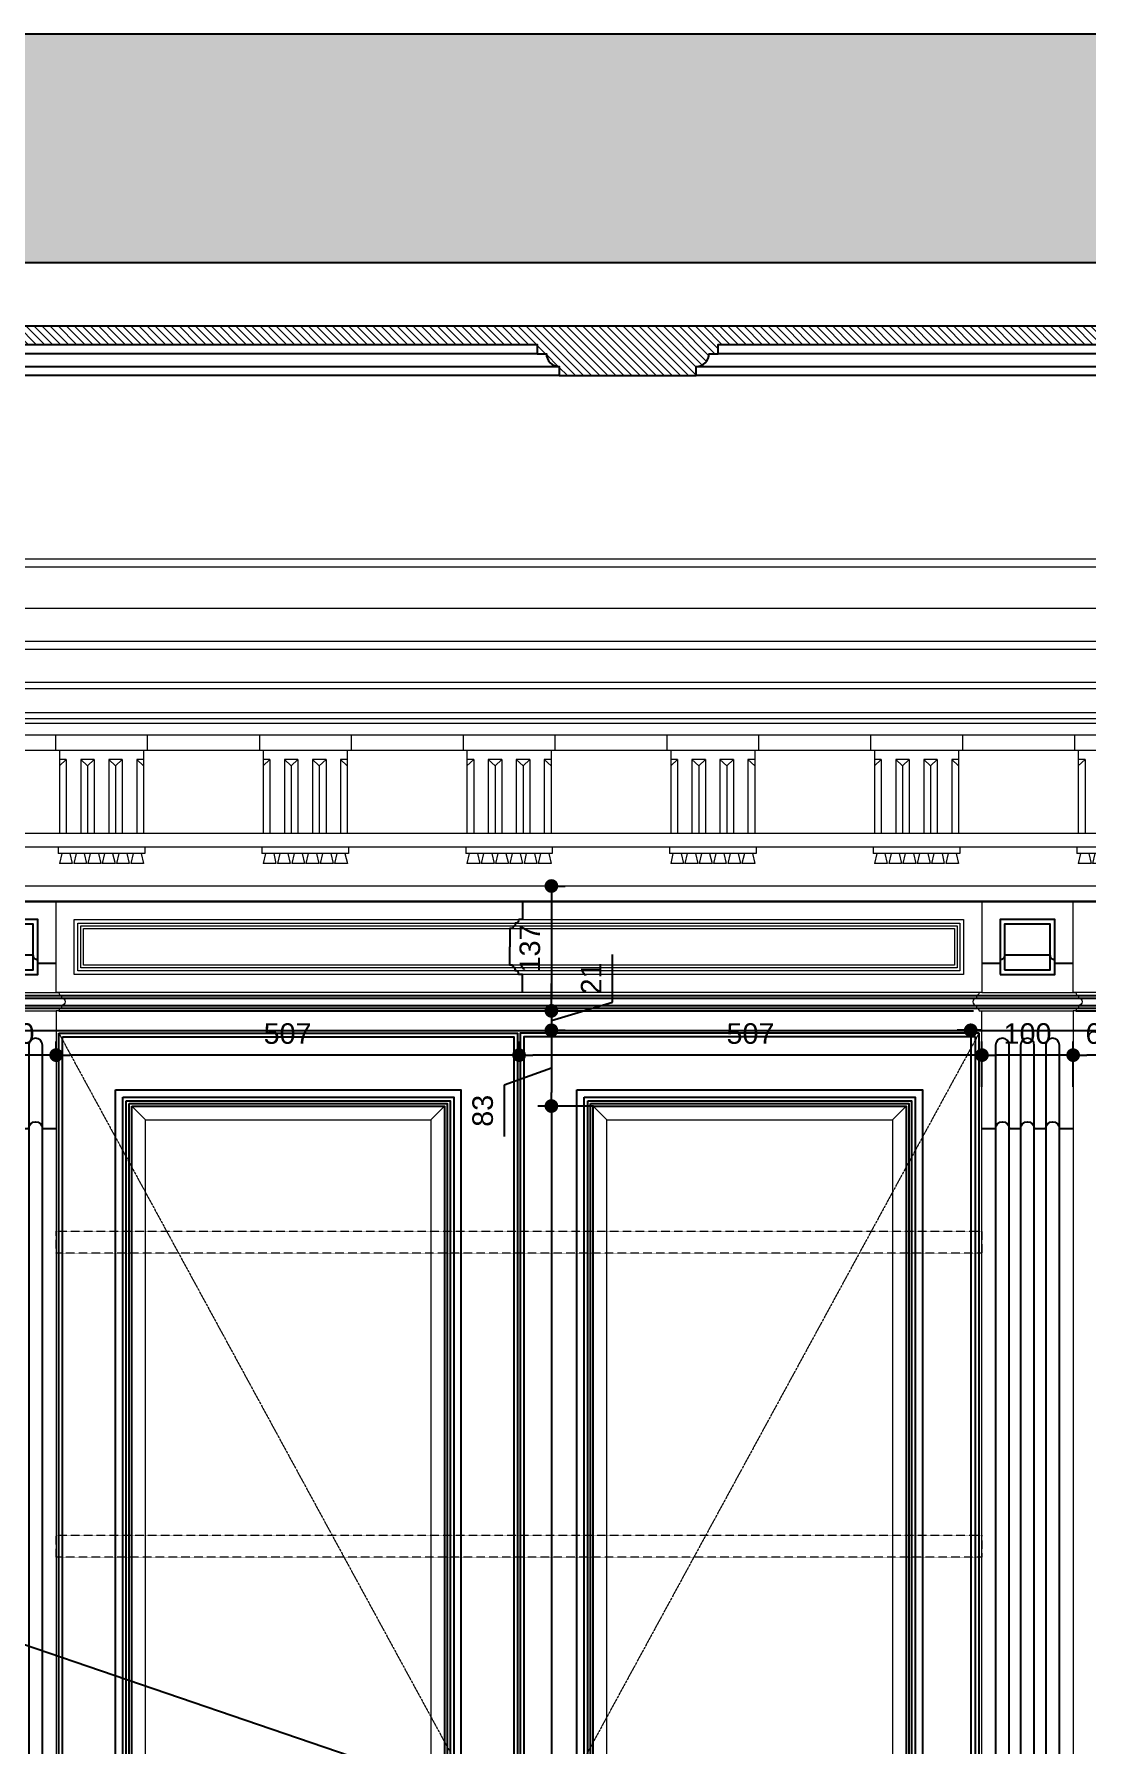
# Model space of a CAD drawing. Header units: inches. Extents: x 274057 to 444617, y 490067 to 635630.
# Drawn here: x 343111 to 344264, y 494071 to 495945 of the extents above; entities that cross this region are included whole.
import ezdxf

# ---------------------------------------------------------------- set-up
doc = ezdxf.new("R2010")
doc.units = ezdxf.units.IN
doc.header["$MEASUREMENT"] = 0
doc.linetypes.add('HIDDEN', pattern=[0.375, 0.25, -0.125])
for name, color, linetype in [('Calliper_wall hatch_CHB', 8, 'Continuous'), ('CQ centerline', 8, 'Continuous'), ('CQ Grg Gypsum', 41, 'Continuous'), ('CQ section wall', 3, 'Continuous'), ('CQ wall section', 5, 'Continuous'), ('CQ_callout', 34, 'Continuous'), ('ID-wall paper', 8, 'Continuous'), ('WOOD', 23, 'Continuous'), ('WOOD 01', 34, 'Continuous'), ('WOOD 02', 32, 'Continuous'), ('Wood SECT', 1, 'Continuous')]:
    doc.layers.add(name, color=color, linetype=linetype)
for name, color, linetype, lineweight in [('CQ gypsum 2', 42, 'Continuous', 0), ('CQ Gypsum Hatch', 8, 'Continuous', 20), ('Glass', 4, 'Continuous', 0), ('WOOD-HID', 8, 'HIDDEN', 18)]:
    doc.layers.add(name, color=color, linetype=linetype, lineweight=lineweight)
doc.styles.get("Standard").update_dxf_attribs({"font": 'arial.ttf'})
doc.dimstyles.new('chester 15', dxfattribs={"dimscale": 0.15, "dimtxt": 150, "dimasz": 100, "dimexe": 100, "dimexo": 0, "dimgap": 80, "dimtad": 1, "dimdec": 0, "dimzin": 0, "dimdsep": 46, "dimtxsty": 'Standard', "dimblk": 'DOT', "dimcen": 100, "dimclrd": 1, "dimclre": 1, "dimclrt": 3, "dimadec": 0, "dimazin": 0, "dimtfac": 1, "dimtdec": 0, "dimtofl": 0, "dimtmove": 0, "dimatfit": 3, "dimfxl": 1, "dimtolj": 1, "dimtzin": 0, "dimlwd": -1, "dimarcsym": 0})
doc.dimstyles.get("Standard").update_dxf_attribs({"dimtxt": 0.18, "dimasz": 0.18, "dimexe": 0.18, "dimexo": 0.0625, "dimgap": 0.09, "dimtad": 0, "dimtih": 1, "dimtoh": 1, "dimdec": 4, "dimzin": 0, "dimdsep": 46, "dimtxsty": 'Standard', "dimcen": 0.09, "dimadec": 0, "dimazin": 0, "dimtfac": 1, "dimtdec": 4, "dimtofl": 0, "dimtmove": 0, "dimatfit": 3, "dimfxl": 1, "dimtolj": 1, "dimtzin": 0, "dimarcsym": 0})

# ---------------------------------------------------------------- blocks, each defined once
blk = doc.blocks.new('ff15 section A and B')
at = {"layer": 'Calliper_wall hatch_CHB', "ltscale": 300}
h = blk.add_hatch(dxfattribs=at)
h.set_pattern_fill('AR-CONC', color=256, scale=10, angle=-13.9714, style=0)
h.set_pattern_definition([(36.028577, (-10204.6, 0), (68.0890203, -23.40695), [7.5, -82.5]), (341.028577, (-10204.6, 0), (4.6961155, 76.3439316), [6, -66]), (86.480021, (-10198.93, -1.95), (72.7851354, 52.936981), [6.374019, -70.114211]), (32.212777, (-10199.77, 19.41), (99.570572, -41.829513), [11.25, -123.75]), (82.664212, (-10191.48, 15.92), (114.220033, 71.96377), [9.561034, -105.171376]), (337.21274, (-10199.77, 19.41), (114.220033, 71.96377), [9, -99]), (7.028577, (-10191.276, 12.14), (48.2040844, -53.482392), [7.5, -82.5]), (312.028577, (-10191.28, 12.14), (41.119588, 64.495185), [6, -66]), (57.480021, (-10187.26, 7.685), (89.323671, 11.012793), [6.374019, -70.114211]), (23.5285767, (-10204.602, 0), (9.2173322, 32.010976), [0, -65.2, 0, -67, 0, -66.25]), (353.528577, (-10204.602, 0), (35.0512903, 31.9228578), [0, -38.2, 0, -63.7, 0, -25.25]), (313.5285767, (-10226.242, 5.384), (51.2584374, -15.0772595), [0, -25, 0, -78, 0, -103.5]), (303.528577, (-10235.947, 7.8), (59.0102484, -4.3659754), [0, -32.5, 0, -51.8, 0, -73.5])])
h.paths.add_polyline_path([(348877.5, 520249.3), (341276.4, 520249.3), (341276.4, 519999.3), (348877.5, 519999.3)])
h.paths.add_polyline_path([(348877.5, 516299.3), (341276.4, 516299.3), (341276.4, 516049.3), (348877.5, 516049.3)])
at = {"layer": 'CQ section wall', "elevation": 0}
for points in [[(348877.5, 520249.3), (341275.4, 520249.3)], [(341275.4, 519999.3), (348877.5, 519999.3)]]:
    blk.add_lwpolyline(points, dxfattribs=at)
blk = doc.blocks.new('ff15 section ceiling A and B')
at = {"layer": 'CQ Gypsum Hatch'}
h = blk.add_hatch(dxfattribs=at)
h.set_pattern_fill('ANSI31', color=256, scale=50, angle=180, style=0)
h.set_pattern_definition([(225, (863766.5914, 132415.6944), (4.41941738, -4.41941738), [])])
edge = h.paths.add_edge_path()
edge.add_line((331689.7, 526452.1), (331689.7, 526703.4))
edge.add_line((331689.7, 526703.4), (331679.7, 526703.4))
edge.add_arc((331665.7, 526703.5), 14, 359.4507, 450)
edge.add_line((331665.7, 526717.6), (331665.7, 526727.6))
edge.add_line((331665.7, 526727.6), (331655.7, 526727.6))
edge.add_line((331655.7, 526727.6), (331655.7, 527706.8))
edge.add_line((331655.7, 527706.8), (331665.7, 527706.8))
edge.add_line((331665.7, 527706.8), (331665.7, 527716.8))
edge.add_arc((331665.7, 527730.8), 14, 270, 360.5493)
edge.add_line((331679.7, 527730.9), (331689.7, 527730.9))
edge.add_line((331689.7, 527730.9), (331689.7, 527880.9))
edge.add_line((331689.7, 527880.9), (331679.7, 527880.9))
edge.add_arc((331665.7, 527881), 14, 359.4507, 450)
edge.add_line((331665.7, 527895.1), (331665.7, 527905.1))
edge.add_line((331665.7, 527905.1), (331655.7, 527905.1))
edge.add_line((331655.7, 527905.1), (331655.7, 528884.3))
edge.add_line((331655.7, 528884.3), (331665.7, 528884.3))
edge.add_line((331665.7, 528884.3), (331665.7, 528894.3))
edge.add_arc((331665.7, 528908.3), 14, 270, 360.5493)
edge.add_line((331679.7, 528908.4), (331689.7, 528908.4))
edge.add_line((331689.7, 528908.4), (331689.7, 529058.4))
edge.add_line((331689.7, 529058.4), (331679.7, 529058.4))
edge.add_arc((331665.7, 529058.5), 14, 359.4507, 450)
edge.add_line((331665.7, 529072.6), (331665.7, 529082.6))
edge.add_line((331665.7, 529082.6), (331655.7, 529082.6))
edge.add_line((331655.7, 529082.6), (331655.7, 530061.8))
edge.add_line((331655.7, 530061.8), (331665.7, 530061.8))
edge.add_line((331665.7, 530061.8), (331665.7, 530071.8))
edge.add_arc((331665.7, 530085.8), 14, 270, 360.5493)
edge.add_line((331679.7, 530085.9), (331689.7, 530085.9))
edge.add_line((331689.7, 530085.9), (331689.7, 530235.9))
edge.add_line((331689.7, 530235.9), (331679.7, 530235.9))
edge.add_arc((331665.7, 530236), 14, 359.4507, 450)
edge.add_line((331665.7, 530250.1), (331665.7, 530260.1))
edge.add_line((331665.7, 530260.1), (331655.7, 530260.1))
edge.add_line((331655.7, 530260.1), (331655.7, 531239.3))
edge.add_line((331655.7, 531239.3), (331665.7, 531239.3))
edge.add_line((331665.7, 531239.3), (331665.7, 531249.3))
edge.add_arc((331665.7, 531263.3), 14, 270, 360.5493)
edge.add_line((331679.7, 531263.4), (331689.7, 531263.4))
edge.add_line((331689.7, 531263.4), (331689.7, 531413.4))
edge.add_line((331689.7, 531413.4), (331689.7, 531515))
edge.add_arc((331789.7, 531515), 100, 90, 180, ccw=False)
edge.add_line((331789.7, 531615), (331995, 531615))
edge.add_line((331995, 531615), (331995, 531523.8))
edge.add_line((331995, 531523.8), (332045.7, 531565))
edge.add_line((332045.7, 531565), (332045.7, 531635))
edge.add_line((332045.7, 531635), (331789.7, 531635))
edge.add_arc((331789.7, 531515), 120, 90, 180)
edge.add_line((331669.7, 531515), (331669.7, 531413.4))
edge.add_line((331669.7, 531413.4), (331669.7, 531281.7))
edge.add_line((331669.7, 531281.7), (331635.7, 531247.4))
edge.add_line((331635.7, 531247.4), (331635.7, 526719.4))
edge.add_line((331635.7, 526719.4), (331669.7, 526685.1))
edge.add_line((331669.7, 526685.1), (331669.7, 526451.9))
edge.add_arc((331789.7, 526451.9), 120, 180, 270)
edge.add_line((331789.7, 526331.9), (332045.7, 526331.9))
edge.add_line((332045.7, 526331.9), (332045.7, 526401.9))
edge.add_line((332045.7, 526401.9), (331995, 526443))
edge.add_line((331995, 526443), (331995, 526351.9))
edge.add_line((331995, 526351.9), (331789.7, 526351.9))
edge.add_arc((331789.7, 526451.9), 100, 180, 270, ccw=False)
at = {"layer": 'CQ Grg Gypsum', "elevation": 0}
blk.add_lwpolyline([(331655.7, 526727.6), (331655.7, 527706.8), (331665.7, 527706.8), (331665.7, 527716.8, 0.417024), (331679.7, 527730.9), (331689.7, 527730.9), (331689.7, 527880.9), (331679.7, 527880.9, 0.417024), (331665.7, 527895.1), (331665.7, 527905.1), (331655.7, 527905.1), (331655.7, 528884.3), (331665.7, 528884.3), (331665.7, 528894.3, 0.417024), (331679.7, 528908.4), (331689.7, 528908.4), (331689.7, 529058.4), (331679.7, 529058.4, 0.417024), (331665.7, 529072.6), (331665.7, 529082.6), (331655.7, 529082.6), (331655.7, 530061.8)], format="xyb", dxfattribs=at)
blk.add_lwpolyline([(331635.7, 531247.4), (331635.7, 526719.4)], dxfattribs=at)
blk = doc.blocks.new('A$C11B46C9D')
at = {"layer": 'CQ gypsum 2', "lineweight": 0}
for p, q in [((0, 194.7), (223.3, 194.7)), ((0, 182), (223.3, 182)), ((61.4, 182), (61.4, 165.2)), ((161.9, 182), (223.3, 182)), ((161.9, 182), (161.9, 165.2)), ((0, 165.2), (223.3, 165.2)), ((65.6, 165.2), (65.6, 74.1)), ((65.6, 155.4), (73, 155.4)), ((65.6, 148.4), (73, 155.4)), ((73, 155.4), (73, 74.1)), ((88.9, 155.4), (88.9, 74.1)), ((88.9, 155.4), (96.3, 148.4)), ((88.9, 155.4), (103.7, 155.4)), ((96.3, 148.4), (103.7, 155.4)), ((103.7, 155.4), (103.7, 74.1)), ((119.6, 155.4), (119.6, 74.1)), ((119.6, 155.4), (134.4, 155.4)), ((119.6, 155.4), (127, 148.4)), ((127, 148.4), (134.4, 155.4)), ((134.4, 155.4), (134.4, 74.1)), ((150.3, 155.4), (150.3, 74.1)), ((150.3, 155.4), (157.7, 148.4)), ((150.3, 155.4), (157.7, 155.4)), ((157.7, 165.2), (157.7, 74.1)), ((161.9, 165.2), (223.3, 165.2)), ((96.3, 148.4), (96.3, 74.1)), ((127, 148.4), (127, 74.1)), ((0, 74.1), (223.3, 74.1)), ((0, 59.4), (223.3, 59.4)), ((64.2, 59.4), (64.2, 52.4)), ((159.1, 59.4), (159.1, 52.4)), ((64.2, 52.4), (159.1, 52.4)), ((68.1, 52.4), (65.5, 41.3)), ((65.5, 41.3), (79.6, 41.3)), ((77, 52.4), (79.6, 41.3)), ((83.7, 52.4), (81.2, 41.3)), ((81.2, 41.3), (95.2, 41.3)), ((92.7, 52.4), (95.2, 41.3)), ((99.4, 52.4), (96.8, 41.3)), ((96.8, 41.3), (110.9, 41.3)), ((108.3, 52.4), (110.9, 41.3)), ((115, 52.4), (112.4, 41.3)), ((112.4, 41.3), (126.5, 41.3)), ((123.9, 52.4), (126.5, 41.3)), ((130.6, 52.4), (128, 41.3)), ((128, 41.3), (142.1, 41.3)), ((139.5, 52.4), (142.1, 41.3)), ((146.2, 52.4), (143.7, 41.3)), ((143.7, 41.3), (157.7, 41.3)), ((155.2, 52.4), (157.7, 41.3)), ((0, 16.7), (223.3, 16.7)), ((0, 0), (223.3, 0))]:
    blk.add_line(p, q, dxfattribs=at)
at = {"layer": 'CQ gypsum 2', "lineweight": 0, "ltscale": 100}
for p, q in [((61.4, 182), (161.9, 182)), ((0, 165.2), (61.4, 165.2))]:
    blk.add_line(p, q, dxfattribs=at)
blk = doc.blocks.new('cornice002.A')
at = {"layer": 'CQ Grg Gypsum', "xscale": -1, "rotation": 359.9999999999987}
for p in [(347860.2, 523348.9, 0), (348083.5, 523348.9, 0), (348306.8, 523348.9, 0), (348530, 523348.9, 0), (348753.3, 523348.9, 0), (348976.6, 523348.9, 0)]:
    blk.add_blockref('A$C11B46C9D', p, dxfattribs=at)
blk = doc.blocks.new('pilaster wardrobe')
at = {"layer": 'WOOD 01', "lineweight": 0, "ltscale": 500, "elevation": 0}
blk.add_lwpolyline([(3349.1, -6047.5), (3449.1, -6047.5), (3449.1, -5947.5), (3349.1, -5947.5)], close=True, dxfattribs=at)
for points in [[(3349.1, -6047.5), (3346.1, -6047.5, -0.414214), (3343.1, -6050.5), (3343.1, -6053.5, 1), (3343.1, -6061.5), (3343.1, -6064.5, -0.414214), (3346.1, -6067.5), (3349.1, -6067.5)], [(3449.1, -6047.5), (3452.1, -6047.5, 0.414214), (3455.1, -6050.5), (3455.1, -6053.5, -1), (3455.1, -6061.5), (3455.1, -6064.5, 0.414214), (3452.1, -6067.5), (3449.1, -6067.5)]]:
    blk.add_lwpolyline(points, format="xyb", dxfattribs=at)
blk.add_lwpolyline([(3349.1, -7847.5), (3349.1, -6067.5), (3449.1, -6067.5), (3449.1, -7847.5), (3349.1, -7847.5)], dxfattribs=at)
at = {"layer": 'WOOD 02', "color": 8, "ltscale": 100}
for p, q in [((3343.1, -6050.5, 0), (3455.1, -6050.5, 0)), ((3343.1, -6053.5, 0), (3455.1, -6053.5, 0)), ((3343.1, -6061.5, 0), (3455.1, -6061.5, 0)), ((3343.1, -6064.5, 0), (3455.1, -6064.5, 0))]:
    blk.add_line(p, q, dxfattribs=at)
at = {"layer": 'WOOD 02', "color": 8, "ltscale": 100, "elevation": 0}
for points in [[(3369.1, -6027.5), (3429.1, -6027.5), (3429.1, -5967.5), (3369.1, -5967.5)], [(3374.1, -6022.5), (3424.1, -6022.5), (3424.1, -5972.5), (3374.1, -5972.5)]]:
    blk.add_lwpolyline(points, close=True, dxfattribs=at)
for points in [[(3364.1, -6105), (3364.1, -7820, 1), (3379.1, -7820), (3379.1, -6105, 1)], [(3391.6, -6105), (3391.6, -7820, 1), (3406.6, -7820), (3406.6, -6105, 1)], [(3419.1, -6105), (3419.1, -7820, 1), (3434.1, -7820), (3434.1, -6105, 1)]]:
    blk.add_lwpolyline(points, format="xyb", close=True, dxfattribs=at)
at = {"layer": 'Wood SECT', "elevation": 0}
for points in [[(3449.1, -6015.6), (3429.1, -6015.6), (3429.1, -6011.6, -0.414214), (3424.1, -6006.6), (3399.1, -6006.6), (3374.1, -6006.6, -0.414214), (3369.1, -6011.6), (3369.1, -6015.6), (3349.1, -6015.6)], [(3349.1, -6196.4), (3364.1, -6196.4, -1), (3379.1, -6196.4), (3391.6, -6196.4, -1), (3406.6, -6196.4), (3419.1, -6196.4, -1), (3434.1, -6196.4), (3449.1, -6196.4)]]:
    blk.add_lwpolyline(points, format="xyb", dxfattribs=at)
blk = doc.blocks.new('FF-15 Cabinet elev A Rev')
blk.add_line((330160.6, 510902.7, 0), (334444, 510902.7, 0))
at = {"layer": 'Glass'}
for p, q in [((331372.9, 510804.7, 0), (331357.9, 510819.7, 0)), ((331685.6, 510804.7, 0), (331700.6, 510819.7, 0)), ((331878.6, 510804.7, 0), (331863.6, 510819.7, 0)), ((332191.3, 510804.7, 0), (332206.3, 510819.7, 0))]:
    blk.add_line(p, q, dxfattribs=at)
at = {"layer": 'Glass', "elevation": 0}
for points in [[(331372.9, 510804.7), (331685.6, 510804.7), (331685.6, 509142.1), (331372.9, 509142.1)], [(331878.6, 510804.7), (332191.3, 510804.7), (332191.3, 509142.1), (331878.6, 509142.1)]]:
    blk.add_lwpolyline(points, close=True, dxfattribs=at)
at = {"layer": 'WOOD', "color": 8}
for p, q in [((331280.9, 510941.1, 0), (332283.3, 510941.1, 0)), ((331280.9, 510938.1, 0), (332283.3, 510938.1, 0)), ((331280.9, 510930.1, 0), (332283.3, 510930.1, 0)), ((332395.3, 510941.1, 0), (333983.3, 510941.1, 0)), ((332395.3, 510938.1, 0), (333983.3, 510938.1, 0)), ((332395.3, 510930.1, 0), (333983.3, 510930.1, 0)), ((331280.9, 510927.1, 0), (332283.3, 510927.1, 0)), ((332395.3, 510927.1, 0), (333983.3, 510927.1, 0))]:
    blk.add_line(p, q, dxfattribs=at)
at = {"layer": 'WOOD', "color": 8, "lineweight": 0, "elevation": 0.1}
for points in [[(331298.9, 511020.2), (332265.3, 511020.2), (332265.3, 510968.1), (331298.9, 510968.1)], [(331301.9, 511017.2), (332262.3, 511017.2), (332262.3, 510971.1), (331301.9, 510971.1)]]:
    blk.add_lwpolyline(points, close=True, dxfattribs=at)
at = {"layer": 'WOOD 01'}
for p, q in [((331277.9, 510924.1, 0), (332280.3, 510924.1, 0)), ((332392.3, 510924.1, 0), (333986.3, 510924.1, 0))]:
    blk.add_line(p, q, dxfattribs=at)
at = {"layer": 'WOOD 01', "lineweight": 0, "elevation": 0.1}
for points in [[(331274.9, 511044.2), (332289.3, 511044.2), (332289.3, 510944.1), (331274.9, 510944.1)], [(332389.3, 511044.2), (333989.3, 511044.2), (333989.3, 510944.1), (332389.3, 510944.1)], [(331294.9, 511024.2), (332269.3, 511024.2), (332269.3, 510964.1), (331294.9, 510964.1)], [(331304.9, 511014.2), (332259.3, 511014.2), (332259.3, 510974.1), (331304.9, 510974.1)]]:
    blk.add_lwpolyline(points, close=True, dxfattribs=at)
at = {"layer": 'WOOD 01', "elevation": 0}
for points in [[(331277.9, 510899.7), (331780.6, 510899.7), (331780.6, 509047.1), (331277.9, 509047.1)], [(331281.9, 510895.7), (331776.6, 510895.7), (331776.6, 509051.1), (331281.9, 509051.1)], [(332286.3, 510899.7), (331783.6, 510899.7), (331783.6, 509047.1), (332286.3, 509047.1)], [(332282.3, 510895.7), (331787.6, 510895.7), (331787.6, 509051.1), (332282.3, 509051.1)], [(331339.9, 510837.7), (331718.6, 510837.7), (331718.6, 509109.1), (331339.9, 509109.1)], [(331845.6, 510837.7), (332224.3, 510837.7), (332224.3, 509109.1), (331845.6, 509109.1)], [(331347.9, 510829.7), (331710.6, 510829.7), (331710.6, 509117.1), (331347.9, 509117.1)], [(331351.9, 510825.7), (331706.6, 510825.7), (331706.6, 509121.1), (331351.9, 509121.1)], [(331354.9, 510822.7), (331703.6, 510822.7), (331703.6, 509124.1), (331354.9, 509124.1)], [(331357.9, 510819.7), (331700.6, 510819.7), (331700.6, 509127.1), (331357.9, 509127.1)], [(331853.6, 510829.7), (332216.3, 510829.7), (332216.3, 509117.1), (331853.6, 509117.1)], [(331857.6, 510825.7), (332212.3, 510825.7), (332212.3, 509121.1), (331857.6, 509121.1)], [(331860.6, 510822.7), (332209.3, 510822.7), (332209.3, 509124.1), (331860.6, 509124.1)], [(331863.6, 510819.7), (332206.3, 510819.7), (332206.3, 509127.1), (331863.6, 509127.1)]]:
    blk.add_lwpolyline(points, close=True, dxfattribs=at)
at = {"layer": 'Wood SECT', "elevation": 0.1}
for points in [[(331786.1, 511044.2), (331786.1, 511024.2), (331782.1, 511024.2, -0.414214), (331778.1, 511020.2), (331778.1, 511017.2, 0.414214), (331775.1, 511014.2), (331772.1, 511014.2), (331772.1, 510994.2)], [(331786.1, 510944.1), (331786.1, 510964.1), (331782.1, 510964.1, 0.414214), (331778.1, 510968.1), (331778.1, 510971.1, -0.414214), (331775.1, 510974.1), (331772.1, 510974.1), (331772.1, 510994.2)]]:
    blk.add_lwpolyline(points, format="xyb", dxfattribs=at)
at = {"layer": 'WOOD-HID', "lineweight": 0}
for p, q in [((331277.9, 510899.7, 0), (332286.3, 509047.1, 0)), ((332286.3, 510899.7, 0), (331277.9, 509047.1, 0))]:
    blk.add_line(p, q, dxfattribs=at)
for points, elevation in [([(331274.9, 510682.8), (332289.3, 510682.8), (332289.3, 510658.8), (331274.9, 510658.8)], 0), ([(331274.9, 510349.5), (332289.3, 510349.5), (332289.3, 510325.5), (331274.9, 510325.5)], 0.1)]:
    blk.add_lwpolyline(points, close=True, dxfattribs=dict(at, elevation=elevation))
at = {"layer": 'WOOD', "color": 0, "xscale": 0.9999857733061659, "yscale": 0.9999857733061659, "zscale": 0.9999857733061659}
for p in [(327825.9, 516991.5, 0), (328940.3, 516991.5, 0)]:
    blk.add_blockref('pilaster wardrobe', p, dxfattribs=at)
blk = doc.blocks.new('_Dot')
at = {"color": 0, "linetype": 'ByBlock', "lineweight": -2}
blk.add_line((-0.5, 0), (-1, 0), dxfattribs=at)
at = {"color": 0, "linetype": 'ByBlock', "const_width": 0.5}
blk.add_lwpolyline([(-0.25, 0, 1), (0.25, 0, 1)], format="xyb", close=True, dxfattribs=at)
blk = doc.blocks.new('*D1148')
at = {"layer": 'CQ Grg Gypsum', "color": 1, "lineweight": -2, "transparency": 16777216}
for p, q in [((344149.3, 494853.4), (344122.1, 494853.4)), ((344149.3, 492994.7), (344122.1, 492994.7))]:
    blk.add_line(p, q, dxfattribs=at)
at = {"layer": 'CQ Grg Gypsum', "color": 1, "transparency": 16777216}
blk.add_line((344137.1, 494838.4), (344137.1, 493009.7), dxfattribs=at)
at = {"layer": 'Defpoints', "color": 0, "transparency": 16777216}
for p in [(344149.3, 494853.4, 0), (344137.1, 492994.7), (344149.3, 492994.7, 0)]:
    blk.add_point(p, dxfattribs=at)
at = {"layer": 'CQ Grg Gypsum', "color": 1, "transparency": 16777216, "xscale": 15, "yscale": 15, "zscale": 15}
for p, rotation in [((344137.1, 494853.4), 90), ((344137.1, 492994.7), 270)]:
    blk.add_blockref('_Dot', p, dxfattribs=dict(at, rotation=rotation))
at = {"layer": 'CQ Grg Gypsum', "color": 3, "transparency": 16777216, "insert": (344113.6, 493924), "char_height": 22.5, "attachment_point": 5, "rotation": 90}
blk.add_mtext('\\A1;1859', dxfattribs=at)
blk = doc.blocks.new('*D1149')
at = {"layer": 'CQ Grg Gypsum', "color": 1, "lineweight": -2, "transparency": 16777216}
for p, q in [((344249.3, 494791.4), (344249.3, 494841.2)), ((344311.3, 494791.4), (344311.3, 494841.2))]:
    blk.add_line(p, q, dxfattribs=at)
at = {"layer": 'CQ Grg Gypsum', "color": 1, "transparency": 16777216}
blk.add_line((344296.3, 494826.2), (344264.3, 494826.2), dxfattribs=at)
at = {"layer": 'Defpoints', "color": 0, "transparency": 16777216}
for p in [(344249.3, 494826.2), (344249.3, 494791.4, 0), (344311.3, 494791.4, 0)]:
    blk.add_point(p, dxfattribs=at)
at = {"layer": 'CQ Grg Gypsum', "color": 1, "transparency": 16777216, "xscale": 15, "yscale": 15, "zscale": 15, "rotation": 180}
blk.add_blockref('_Dot', (344249.3, 494826.2), dxfattribs=at)
at = {"layer": 'CQ Grg Gypsum', "color": 1, "transparency": 16777216, "xscale": 15, "yscale": 15, "zscale": 15}
blk.add_blockref('_Dot', (344311.3, 494826.2), dxfattribs=at)
at = {"layer": 'CQ Grg Gypsum', "color": 3, "transparency": 16777216, "insert": (344280.3, 494849.7), "char_height": 22.5, "attachment_point": 5}
blk.add_mtext('\\A1;62', dxfattribs=at)
blk = doc.blocks.new('*D1364')
at = {"layer": 'CQ Grg Gypsum', "color": 1, "lineweight": -2, "transparency": 16777216}
for p, q in [((343677.6, 495011.5), (343692.6, 495011.5)), ((343677.6, 494874.7), (343692.6, 494874.7))]:
    blk.add_line(p, q, dxfattribs=at)
at = {"layer": 'CQ Grg Gypsum', "color": 1, "transparency": 16777216}
blk.add_line((343677.6, 494996.5), (343677.6, 494889.7), dxfattribs=at)
at = {"layer": 'Defpoints', "color": 0, "transparency": 16777216}
for p in [(343677.6, 495011.5, 0), (343677.6, 494874.7, 0), (343677.6, 494874.7)]:
    blk.add_point(p, dxfattribs=at)
at = {"layer": 'CQ Grg Gypsum', "color": 1, "transparency": 16777216, "xscale": 15, "yscale": 15, "zscale": 15}
for p, rotation in [((343677.6, 495011.5), 90), ((343677.6, 494874.7), 270)]:
    blk.add_blockref('_Dot', p, dxfattribs=dict(at, rotation=rotation))
at = {"layer": 'CQ Grg Gypsum', "color": 3, "transparency": 16777216, "insert": (343654.1, 494943.1), "char_height": 22.5, "attachment_point": 5, "rotation": 90}
blk.add_mtext('\\A1;137', dxfattribs=at)
blk = doc.blocks.new('*D1365')
at = {"layer": 'CQ Grg Gypsum', "color": 1, "transparency": 16777216}
for p, q in [((343744.5, 494884.1), (343744.5, 494936.4)), ((343677.6, 494889.7), (343677.6, 494904.7)), ((343677.6, 494864), (343744.5, 494884.1)), ((343677.6, 494874.7), (343677.6, 494853.4)), ((343677.6, 494838.4), (343677.6, 494823.4))]:
    blk.add_line(p, q, dxfattribs=at)
at = {"layer": 'CQ Grg Gypsum', "color": 1, "lineweight": -2, "transparency": 16777216}
for p, q in [((343677.6, 494874.7), (343692.6, 494874.7)), ((343677.6, 494853.4), (343692.6, 494853.4))]:
    blk.add_line(p, q, dxfattribs=at)
at = {"layer": 'Defpoints', "color": 0, "transparency": 16777216}
for p in [(343677.6, 494874.7, 0), (343677.6, 494853.4, 0), (343677.6, 494853.4)]:
    blk.add_point(p, dxfattribs=at)
at = {"layer": 'CQ Grg Gypsum', "color": 1, "transparency": 16777216, "xscale": 15, "yscale": 15, "zscale": 15}
for p, rotation in [((343677.6, 494874.7), 270), ((343677.6, 494853.4), 90)]:
    blk.add_blockref('_Dot', p, dxfattribs=dict(at, rotation=rotation))
at = {"layer": 'CQ Grg Gypsum', "color": 3, "transparency": 16777216, "insert": (343721.2, 494910.2), "char_height": 22.5, "attachment_point": 5, "rotation": 90}
blk.add_mtext('\\A1;21', dxfattribs=at)
blk = doc.blocks.new('*D1350')
at = {"layer": 'CQ Grg Gypsum', "color": 1, "lineweight": -2, "transparency": 16777216}
for p, q in [((343677.6, 494853.4), (343692.6, 494853.4)), ((343723.6, 494770.4), (343662.6, 494770.4))]:
    blk.add_line(p, q, dxfattribs=at)
at = {"layer": 'CQ Grg Gypsum', "color": 1, "transparency": 16777216}
for p, q in [((343677.6, 494838.4), (343677.6, 494785.4)), ((343677.6, 494811.9), (343625.9, 494793.3)), ((343625.9, 494793.3), (343625.9, 494737.1))]:
    blk.add_line(p, q, dxfattribs=at)
at = {"layer": 'Defpoints', "color": 0, "transparency": 16777216}
for p in [(343677.6, 494853.4, 0), (343677.6, 494770.4), (343723.6, 494770.4, 0)]:
    blk.add_point(p, dxfattribs=at)
at = {"layer": 'CQ Grg Gypsum', "color": 1, "transparency": 16777216, "xscale": 15, "yscale": 15, "zscale": 15}
for p, rotation in [((343677.6, 494853.4), 90), ((343677.6, 494770.4), 270)]:
    blk.add_blockref('_Dot', p, dxfattribs=dict(at, rotation=rotation))
at = {"layer": 'CQ Grg Gypsum', "color": 3, "transparency": 16777216, "insert": (343602.4, 494765.2), "char_height": 22.5, "attachment_point": 5, "rotation": 90}
blk.add_mtext('\\A1;83', dxfattribs=at)
blk = doc.blocks.new('*D1351')
at = {"layer": 'CQ Grg Gypsum', "color": 1, "lineweight": -2, "transparency": 16777216}
for p, q in [((343723.6, 494770.4), (343662.6, 494770.4)), ((343723.6, 493077.7), (343662.6, 493077.7))]:
    blk.add_line(p, q, dxfattribs=at)
at = {"layer": 'CQ Grg Gypsum', "color": 1, "transparency": 16777216}
blk.add_line((343677.6, 494755.4), (343677.6, 493092.7), dxfattribs=at)
at = {"layer": 'Defpoints', "color": 0, "transparency": 16777216}
for p in [(343723.6, 494770.4, 0), (343677.6, 493077.7), (343723.6, 493077.7, 0)]:
    blk.add_point(p, dxfattribs=at)
at = {"layer": 'CQ Grg Gypsum', "color": 1, "transparency": 16777216, "xscale": 15, "yscale": 15, "zscale": 15}
for p, rotation in [((343677.6, 494770.4), 90), ((343677.6, 493077.7), 270)]:
    blk.add_blockref('_Dot', p, dxfattribs=dict(at, rotation=rotation))
at = {"layer": 'CQ Grg Gypsum', "color": 3, "transparency": 16777216, "insert": (343654.1, 493924), "char_height": 22.5, "attachment_point": 5, "rotation": 90}
blk.add_mtext('\\A1;1693', dxfattribs=at)
blk = doc.blocks.new('*D1343')
at = {"layer": 'CQ Grg Gypsum', "color": 1, "lineweight": -2, "transparency": 16777216}
for p, q in [((344149.3, 494791.4), (344149.3, 494841.2)), ((344249.3, 494791.4), (344249.3, 494841.2))]:
    blk.add_line(p, q, dxfattribs=at)
at = {"layer": 'CQ Grg Gypsum', "color": 1, "transparency": 16777216}
blk.add_line((344234.3, 494826.2), (344164.3, 494826.2), dxfattribs=at)
at = {"layer": 'Defpoints', "color": 0, "transparency": 16777216}
for p in [(344149.3, 494826.2), (344149.3, 494791.4, 0), (344249.3, 494791.4, 0)]:
    blk.add_point(p, dxfattribs=at)
at = {"layer": 'CQ Grg Gypsum', "color": 1, "transparency": 16777216, "xscale": 15, "yscale": 15, "zscale": 15, "rotation": 180}
blk.add_blockref('_Dot', (344149.3, 494826.2), dxfattribs=at)
at = {"layer": 'CQ Grg Gypsum', "color": 1, "transparency": 16777216, "xscale": 15, "yscale": 15, "zscale": 15}
blk.add_blockref('_Dot', (344249.3, 494826.2), dxfattribs=at)
at = {"layer": 'CQ Grg Gypsum', "color": 3, "transparency": 16777216, "insert": (344199.3, 494849.7), "char_height": 22.5, "attachment_point": 5}
blk.add_mtext('\\A1;100', dxfattribs=at)
blk = doc.blocks.new('*D1344')
at = {"layer": 'CQ Grg Gypsum', "color": 1, "lineweight": -2, "transparency": 16777216}
for p, q in [((343642.2, 494826.2), (343642.2, 494841.2)), ((344149.3, 494791.4), (344149.3, 494841.2))]:
    blk.add_line(p, q, dxfattribs=at)
at = {"layer": 'CQ Grg Gypsum', "color": 1, "transparency": 16777216}
blk.add_line((344134.3, 494826.2), (343657.2, 494826.2), dxfattribs=at)
at = {"layer": 'Defpoints', "color": 0, "transparency": 16777216}
for p in [(343642.2, 494826.2, 0), (343642.2, 494826.2), (344149.3, 494791.4, 0)]:
    blk.add_point(p, dxfattribs=at)
at = {"layer": 'CQ Grg Gypsum', "color": 1, "transparency": 16777216, "xscale": 15, "yscale": 15, "zscale": 15, "rotation": 180}
blk.add_blockref('_Dot', (343642.2, 494826.2), dxfattribs=at)
at = {"layer": 'CQ Grg Gypsum', "color": 1, "transparency": 16777216, "xscale": 15, "yscale": 15, "zscale": 15}
blk.add_blockref('_Dot', (344149.3, 494826.2), dxfattribs=at)
at = {"layer": 'CQ Grg Gypsum', "color": 3, "transparency": 16777216, "insert": (343895.7, 494849.7), "char_height": 22.5, "attachment_point": 5}
blk.add_mtext('\\A1;507', dxfattribs=at)
blk = doc.blocks.new('*D1345')
at = {"layer": 'CQ Grg Gypsum', "color": 1, "lineweight": -2, "transparency": 16777216}
for p, q in [((343134.9, 494826.2), (343134.9, 494841.2)), ((343642.2, 494826.2), (343642.2, 494841.2))]:
    blk.add_line(p, q, dxfattribs=at)
at = {"layer": 'CQ Grg Gypsum', "color": 1, "transparency": 16777216}
blk.add_line((343627.2, 494826.2), (343149.9, 494826.2), dxfattribs=at)
at = {"layer": 'Defpoints', "color": 0, "transparency": 16777216}
for p in [(343134.9, 494826.2, 0), (343134.9, 494826.2), (343642.2, 494826.2, 0)]:
    blk.add_point(p, dxfattribs=at)
at = {"layer": 'CQ Grg Gypsum', "color": 1, "transparency": 16777216, "xscale": 15, "yscale": 15, "zscale": 15, "rotation": 180}
blk.add_blockref('_Dot', (343134.9, 494826.2), dxfattribs=at)
at = {"layer": 'CQ Grg Gypsum', "color": 1, "transparency": 16777216, "xscale": 15, "yscale": 15, "zscale": 15}
blk.add_blockref('_Dot', (343642.2, 494826.2), dxfattribs=at)
at = {"layer": 'CQ Grg Gypsum', "color": 3, "transparency": 16777216, "insert": (343388.5, 494849.7), "char_height": 22.5, "attachment_point": 5}
blk.add_mtext('\\A1;507', dxfattribs=at)
blk = doc.blocks.new('*D1346')
at = {"layer": 'CQ Grg Gypsum', "color": 1, "lineweight": -2, "transparency": 16777216}
for p, q in [((343034.9, 494826.2), (343034.9, 494841.2)), ((343134.9, 494826.2), (343134.9, 494841.2))]:
    blk.add_line(p, q, dxfattribs=at)
at = {"layer": 'CQ Grg Gypsum', "color": 1, "transparency": 16777216}
blk.add_line((343119.9, 494826.2), (343049.9, 494826.2), dxfattribs=at)
at = {"layer": 'Defpoints', "color": 0, "transparency": 16777216}
for p in [(343034.9, 494826.2, 0), (343034.9, 494826.2), (343134.9, 494826.2, 0)]:
    blk.add_point(p, dxfattribs=at)
at = {"layer": 'CQ Grg Gypsum', "color": 1, "transparency": 16777216, "xscale": 15, "yscale": 15, "zscale": 15, "rotation": 180}
blk.add_blockref('_Dot', (343034.9, 494826.2), dxfattribs=at)
at = {"layer": 'CQ Grg Gypsum', "color": 1, "transparency": 16777216, "xscale": 15, "yscale": 15, "zscale": 15}
blk.add_blockref('_Dot', (343134.9, 494826.2), dxfattribs=at)
at = {"layer": 'CQ Grg Gypsum', "color": 3, "transparency": 16777216, "insert": (343084.9, 494849.7), "char_height": 22.5, "attachment_point": 5}
blk.add_mtext('\\A1;100', dxfattribs=at)

msp = doc.modelspace()

# ---------------------------------------------------------------- linework, layer by layer
at = {"layer": 'CQ centerline'}
for p, q in [((342658.9, 495580.7, 0), (343686.1, 495580.7, 0)), ((343662.1, 495594.7, 0), (342682.9, 495594.7, 0)), ((343836.4, 495580.7, 0), (344863.6, 495580.7, 0)), ((344839.6, 495594.7, 0), (343860.4, 495594.7, 0)), ((343686.3, 495570.7, 0), (342658.8, 495570.7, 0)), ((344863.8, 495570.7, 0), (343836.3, 495570.7, 0))]:
    msp.add_line(p, q, dxfattribs=at)
at = {"layer": 'CQ Grg Gypsum'}
msp.add_line((341897.8, 494994.7, 0), (348200.8, 494994.7, 0), dxfattribs=at)
at = {"layer": 'CQ gypsum 2'}
for p, q in [((347368.8, 495369.6, 0), (342508.8, 495369.6, 0)), ((347368.8, 495360.9, 0), (342508.8, 495360.9, 0)), ((347377.4, 495315.6, 0), (342500.1, 495315.6, 0)), ((347434.4, 495279.3, 0), (342443.2, 495279.3, 0)), ((347434.4, 495270.6, 0), (342443.2, 495270.6, 0)), ((347468.3, 495227.7, 0), (342409.2, 495227.7, 0)), ((347446.4, 495234.4, 0), (342431.1, 495234.4, 0)), ((347505.7, 495201.4, 0), (342370.7, 495201.4, 0)), ((347506.8, 495194.7, 0), (342370.7, 495194.7, 0))]:
    msp.add_line(p, q, dxfattribs=at)

# ---------------------------------------------------------------- block references
at = {"layer": 'CQ Grg Gypsum'}
for name, p in [('cornice002.A', (-4564, -28354.1, 0)), ('FF-15 Cabinet elev A Rev', (11859.9, -16049.4, 0))]:
    msp.add_blockref(name, p, dxfattribs=at)
at = {"layer": 'CQ wall section'}
msp.add_blockref('ff15 section A and B', (0, -24304.5, 0), dxfattribs=at)
at = {"layer": 'ID-wall paper', "rotation": 270}
msp.add_blockref('ff15 section ceiling A and B', (-184044.7, 827260.4, 0), dxfattribs=at)

# ---------------------------------------------------------------- dimensions: what is measured, and where the dimension line sits
at = {"layer": 'CQ Grg Gypsum'}
for base, p1, p2, picture, middle in [((343677.6, 494874.7, 0), (343677.6, 495011.5, 0), (343677.6, 494874.7, 0), '*D1364', (343654.1, 494943.1, 0)), ((344137.1, 492994.7, 0), (344149.3, 494853.4, 0), (344149.3, 492994.7, 0), '*D1148', (344113.6, 493924, 0))]:
    dim = msp.add_linear_dim(base=base, p1=p1, p2=p2, angle=90, dimstyle='chester 15', dxfattribs=at)
    dim.commit()
    dim.dimension.update_dxf_attribs({"geometry": picture, "text_midpoint": middle})
for base, p1, p2, picture, middle in [((343677.6, 494853.4, 0), (343677.6, 494874.7, 0), (343677.6, 494853.4, 0), '*D1365', (343721.2, 494896.1, 0)), ((343677.6, 493077.7, 0), (343723.6, 494770.4, 0), (343723.6, 493077.7, 0), '*D1351', (343654.1, 493924, 0))]:
    dim = msp.add_linear_dim(base=base, p1=p1, p2=p2, angle=90, dimstyle='chester 15', override={"dimtmove": 1}, dxfattribs=at)
    dim.commit()
    dim.dimension.update_dxf_attribs({"geometry": picture, "text_midpoint": middle})
for base, p1, p2, picture, middle in [((343034.9, 494826.2), (343134.9, 494826.2, 0), (343034.9, 494826.2, 0), '*D1346', (343084.9, 494849.7)), ((343134.9, 494826.2), (343642.2, 494826.2, 0), (343134.9, 494826.2, 0), '*D1345', (343388.5, 494849.7)), ((343642.2, 494826.2), (344149.3, 494791.4, 0), (343642.2, 494826.2, 0), '*D1344', (343895.7, 494849.7))]:
    dim = msp.add_linear_dim(base=base, p1=p1, p2=p2, dimstyle='chester 15', override={"dimtmove": 1}, dxfattribs=at)
    dim.commit()
    dim.dimension.update_dxf_attribs({"geometry": picture, "text_midpoint": middle})
dim = msp.add_linear_dim(base=(343677.6, 494770.4, 0), p1=(343677.6, 494853.4, 0), p2=(343723.6, 494770.4, 0), angle=90, dimstyle='chester 15', override={"dimtmove": 1}, dxfattribs=at)
dim.commit()
dim.dimension.update_dxf_attribs({"geometry": '*D1350', "text_midpoint": (343625.9, 494781.3, 0), "dimtype": 160})
for base, p1, p2, picture, middle in [((344149.3, 494826.2), (344249.3, 494791.4, 0), (344149.3, 494791.4, 0), '*D1343', (344199.3, 494849.7)), ((344249.3, 494826.2, 0), (344311.3, 494791.4, 0), (344249.3, 494791.4, 0), '*D1149', (344280.3, 494849.7, 0))]:
    dim = msp.add_linear_dim(base=base, p1=p1, p2=p2, dimstyle='chester 15', dxfattribs=at)
    dim.commit()
    dim.dimension.update_dxf_attribs({"geometry": picture, "text_midpoint": middle})

# ---------------------------------------------------------------- leaders
at = {"layer": 'CQ_callout'}
msp.add_leader([(344681.6, 493640.2), (342563.9, 494363.3), (341235.4, 494363.3)], dimstyle='Standard', override={"dimasz": 10, "dimldrblk": 'Dot', "dimfxl": 0.1, "dimarcsym": 2}, dxfattribs=at)

doc.saveas('drawing.dxf')
